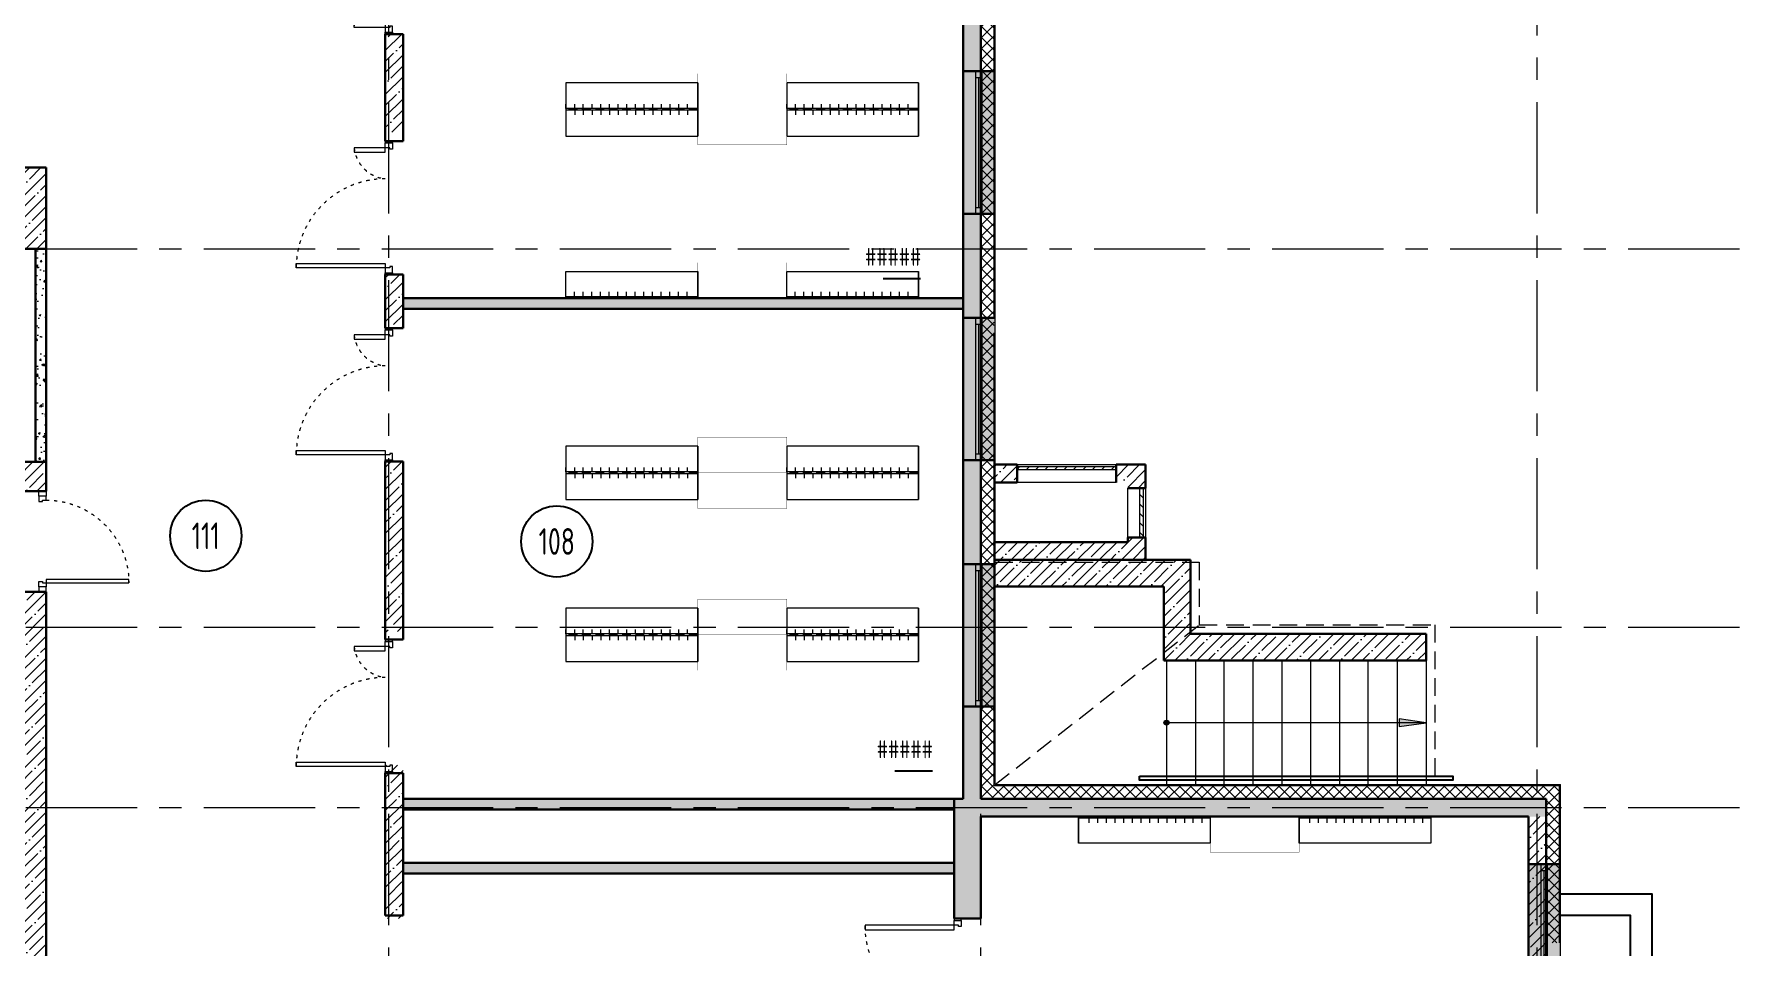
# Model space of a CAD drawing. Header units: millimetres. Extents: x -13407 to 8063098, y -2635 to 109271.
# Drawn here: x 51530 to 70669, y 7944 to 18204 of the extents above; entities that cross this region are included whole.
import ezdxf
from ezdxf.enums import TextEntityAlignment as Align

# ---------------------------------------------------------------- set-up
doc = ezdxf.new("R2010")
doc.units = ezdxf.units.MM
for name, pattern in [('ACAD_ISO03W100', [30, 12, -18]), ('ADSK_Штриховая_ш2 п1', [3, 2, -1]), ('CENTER', [2, 1.25, -0.25, 0.25, -0.25]), ('HIDDEN', [6, 4, -2])]:
    doc.linetypes.add(name, pattern=pattern)
doc.layers.get('Defpoints').update_dxf_attribs({"color": 6})
for name, color, linetype, lineweight in [('_0', 250, 'Continuous', 9), ('АР_Двери', 5, 'Continuous', 18), ('АР_Лестницы', 250, 'Continuous', 15), ('АР_Лестницы ограждение', 94, 'Continuous', 25), ('АР_Маркер экспликации', 239, 'Continuous', 13), ('АР_МосжилНии_Стены', 202, 'Continuous', 30), ('АР_Навесной фасад', 5, 'Continuous', 5), ('АР_Номер помещения', 1, 'Continuous', 25), ('АР_Окна БЛОК', 250, 'Continuous', 13), ('АР_Оси', 193, 'Continuous', 9), ('АР_Перегородки газоблок', 165, 'Continuous', 30), ('АР_Перегородки газоблок_Штрих', 165, 'Continuous', 5), ('АР_Помещения_площадь', 19, 'Continuous', 9), ('АР_Сущ Несущая стена', 202, 'Continuous', 30), ('АР_тонкая линия', 250, 'Continuous', 0), ('АР_Утеплитель', 250, 'Continuous', 9), ('АР_Штриховка кирпич', 250, 'Continuous', 9), ('АР_Штриховка монолит', 250, 'Continuous', 9), ('ТХ_мебель передв', 250, 'Continuous', 13)]:
    doc.layers.add(name, color=color, linetype=linetype, lineweight=lineweight)
doc.layers.get('АР_Маркер экспликации').off()
doc.styles.add('ISOCPEUR', font='isocpeur.ttf', dxfattribs={"width": 0.7})
doc.styles.get("Standard").update_dxf_attribs({"font": 'arial.ttf'})
pattern_1 = [(50, (211803.85, -55205.68), (215.17805, -18.82564), [22.5, -247.5]), (355, (211803.85, -55205.68), (-41.6254, 225.65764), [18, -198]), (100.45144, (211821.79, -55207.25), (173.55265, 206.832), [19.12206, -210.34263]), (46.1842, (211803.85, -55145.68), (320.1724, -49.6558), [33.75, -371.25]), (96.63564, (211830.53, -55149.82), (280.3986, 292.2356), [28.6831, -315.5141]), (351.18416, (211803.85, -55145.68), (280.3986, 292.2356), [27, -297]), (21, (211833.85, -55160.68), (179.07212, -120.78567), [22.5, -247.5]), (326, (211833.85, -55160.68), (72.9946, 217.545), [18, -198]), (71.45144, (211848.78, -55170.75), (252.06671, 96.75935), [19.12206, -210.34263]), (37.5, (211803.85, -55205.68), (3.647957, 99.868156), [0, -195.6, 0, -201, 0, -198.75]), (7.5, (211803.85, -55205.68), (78.92086, 118.323514), [0, -114.6, 0, -191.1, 0, -75.75]), (327.5, (211736.95, -55205.68), (160.14673, -6.76646), [0, -75, 0, -234, 0, -310.5]), (317.5, (211706.95, -55205.68), (174.95585, 30.0315), [0, -97.5, 0, -155.4, 0, -220.5])]
pattern_2 = [(45, (-951587.81, 109999.9), (-123.743687, 123.743687), []), (45, (-951464.07, 109999.9), (-123.743687, 123.743687), [218.75, -43.75, 0, -43.75])]
pattern_3 = [(45, (211803.85, -55205.68), (-123.74369, 123.74369), []), (45, (211927.6, -55205.68), (-123.74369, 123.74369), [218.75, -43.75, 0, -43.75])]

# ---------------------------------------------------------------- blocks, each defined once
blk = doc.blocks.new('*U338')
at = {"color": 253}
blk.add_lwpolyline([(100, 80), (100, 1010), (140, 1010), (140, 80)], close=True, dxfattribs=at)
for points in [[(0, 0), (0, 80), (55, 80), (55, 0), (0, 0)], [(55, 80), (55, 0), (115, 0), (115, 40), (100, 40), (100, 80), (55, 80)], [(1075, 80), (1075, 0), (1015, 0), (1015, 40), (1030, 40), (1030, 80), (1075, 80)], [(1130, 0), (1130, 80), (1075, 80), (1075, 0), (1130, 0)]]:
    blk.add_lwpolyline(points, dxfattribs=at)
at = {"color": 253, "linetype": 'ACAD_ISO03W100', "ltscale": 3}
blk.add_arc((100, 80), 930, 0, 90, dxfattribs=at)
blk = doc.blocks.new('Полуторная_на лестницу')
at = {"color": 253}
for points in [[(75, 80), (75, 1080), (125, 1080), (125, 80)], [(1375, 430), (1375, 80), (1425, 80), (1425, 430)]]:
    blk.add_lwpolyline(points, close=True, dxfattribs=at)
for points in [[(0, 0), (0, 80), (20, 80), (20, 0), (0, 0)], [(20, 80), (20, 0), (90, 0), (90, 30), (75, 30), (75, 80), (20, 80)], [(1480, 80), (1480, 0), (1410, 0), (1410, 30), (1425, 30), (1425, 80), (1480, 80)], [(1500, 0), (1500, 80), (1480, 80), (1480, 0), (1500, 0)]]:
    blk.add_lwpolyline(points, dxfattribs=at)
at = {"color": 253, "linetype": 'ACAD_ISO03W100', "ltscale": 3}
for centre, radius, start, end in [((75, 80), 1000, 0, 90), ((1465, 40), 392, 95.9075, 174.0925)]:
    blk.add_arc(centre, radius, start, end, dxfattribs=at)
blk = doc.blocks.new('*U399')
h = blk.add_hatch(color=253)
h.dxf.hatch_style = 1
h.paths.add_polyline_path([(-1310, -140), (0, -140), (0, 220), (-1310, 220)])
at = {"color": 253, "lineweight": 30}
for p, q in [((-1310, -140), (-1310, 220)), ((0, -140), (0, 220))]:
    blk.add_line(p, q, dxfattribs=at)
at = {"color": 253}
for p, q in [((0, 220), (-1310, 220)), ((-1310, 70), (0, 70)), ((-1310, 0), (0, 0)), ((-1240, 0), (-1240, 70)), ((-1240, 35), (-70, 35)), ((-70, 0), (-70, 70)), ((-1310, -140), (0, -140)), ((-1310, -140), (-1310, -140)), ((-1310, -140), (-1310, -140)), ((0, -140), (0, -140)), ((0, -140), (0, -140))]:
    blk.add_line(p, q, dxfattribs=at)
blk = doc.blocks.new('*U400')
h = blk.add_hatch(color=253)
h.dxf.hatch_style = 1
h.paths.add_polyline_path([(-1600, -140), (0, -140), (0, 220), (-1600, 220)])
at = {"color": 253, "lineweight": 30}
for p, q in [((-1600, -140), (-1600, 220)), ((0, -140), (0, 220))]:
    blk.add_line(p, q, dxfattribs=at)
at = {"color": 253}
for p, q in [((0, 220), (-1600, 220)), ((-1600, 70), (0, 70)), ((-1600, 0), (0, 0)), ((-1530, 0), (-1530, 70)), ((-1530, 35), (-70, 35)), ((-70, 0), (-70, 70)), ((-1600, -140), (0, -140)), ((-1600, -140), (-1600, -140)), ((-1600, -140), (-1600, -140)), ((0, -140), (0, -140)), ((0, -140), (0, -140))]:
    blk.add_line(p, q, dxfattribs=at)
blk = doc.blocks.new('*U401')
h = blk.add_hatch(color=253)
h.dxf.hatch_style = 1
h.paths.add_polyline_path([(-1600, -140), (0, -140), (0, 220), (-1600, 220)])
at = {"color": 253, "lineweight": 30}
for p, q in [((-1600, -140), (-1600, 220)), ((0, -140), (0, 220))]:
    blk.add_line(p, q, dxfattribs=at)
at = {"color": 253}
for p, q in [((0, 220), (-1600, 220)), ((-1600, 70), (0, 70)), ((-1600, 0), (0, 0)), ((-1530, 0), (-1530, 70)), ((-1530, 35), (-70, 35)), ((-70, 0), (-70, 70)), ((-1600, -140), (0, -140)), ((-1600, -140), (-1600, -140)), ((-1600, -140), (-1600, -140)), ((0, -140), (0, -140)), ((0, -140), (0, -140))]:
    blk.add_line(p, q, dxfattribs=at)
blk = doc.blocks.new('*U402')
h = blk.add_hatch(color=253)
h.dxf.hatch_style = 1
h.paths.add_polyline_path([(-1600, -140), (0, -140), (0, 220), (-1600, 220)])
at = {"color": 253, "lineweight": 30}
for p, q in [((-1600, -140), (-1600, 220)), ((0, -140), (0, 220))]:
    blk.add_line(p, q, dxfattribs=at)
at = {"color": 253}
for p, q in [((0, 220), (-1600, 220)), ((-1600, 70), (0, 70)), ((-1600, 0), (0, 0)), ((-1530, 0), (-1530, 70)), ((-1530, 35), (-70, 35)), ((-70, 0), (-70, 70)), ((-1600, -140), (0, -140)), ((-1600, -140), (-1600, -140)), ((-1600, -140), (-1600, -140)), ((0, -140), (0, -140)), ((0, -140), (0, -140))]:
    blk.add_line(p, q, dxfattribs=at)
blk = doc.blocks.new('*U577')
at = {"layer": 'Defpoints', "color": 253}
blk.add_line((-13894, 735), (-14316, 735), dxfattribs=at)
at = {"layer": 'АР_Номер помещения', "color": 253}
blk.add_circle((-15188, 6380), 400, dxfattribs=at)
at = {"layer": 'Defpoints', "color": 253, "style": 'ISOCPEUR', "width": 0.7}
blk.add_attdef('ПЛОЩАДЬ_ПОМЕЩЕНИЯ', text='', height=200, dxfattribs=at).set_placement((-13889, 981), align=Align.MIDDLE_RIGHT)
at = {"layer": 'Defpoints', "color": 253, "style": 'ISOCPEUR', "width": 0.7, "flags": 1}
blk.add_attdef('КАТЕГОРИЯ', (-499, -2092), '', height=250, dxfattribs=at)
at = {"layer": 'АР_Номер помещения', "color": 253, "style": 'ISOCPEUR', "width": 0.7}
blk.add_attdef('НОМЕР_ПОМЕЩЕНИЯ', text='', height=300, dxfattribs=at).set_placement((-15188, 6380), align=Align.MIDDLE_CENTER)
at = {"layer": 'АР_Помещения_площадь', "color": 253, "lineweight": 30, "width": 0.7, "flags": 104}
blk.add_attdef('ИМЯ_ПОМЕЩЕНИЯ', text='', height=100, dxfattribs=at).set_placement((158, 1217), align=Align.MIDDLE_CENTER)
blk = doc.blocks.new('*U574')
at = {"layer": 'Defpoints', "color": 253}
blk.add_line((-12017, 346), (-12440, 346), dxfattribs=at)
at = {"layer": 'АР_Номер помещения', "color": 253}
blk.add_circle((-16236, 2929), 400, dxfattribs=at)
at = {"layer": 'Defpoints', "color": 253, "style": 'ISOCPEUR', "width": 0.7}
blk.add_attdef('ПЛОЩАДЬ_ПОМЕЩЕНИЯ', text='', height=200, dxfattribs=at).set_placement((-12012, 593), align=Align.MIDDLE_RIGHT)
at = {"layer": 'Defpoints', "color": 253, "style": 'ISOCPEUR', "width": 0.7, "flags": 1}
blk.add_attdef('КАТЕГОРИЯ', (-499, -2092), '', height=250, dxfattribs=at)
at = {"layer": 'АР_Номер помещения', "color": 253, "style": 'ISOCPEUR', "width": 0.7}
blk.add_attdef('НОМЕР_ПОМЕЩЕНИЯ', text='', height=300, dxfattribs=at).set_placement((-16236, 2929), align=Align.MIDDLE_CENTER)
at = {"layer": 'АР_Помещения_площадь', "color": 253, "lineweight": 30, "width": 0.7, "flags": 104}
blk.add_attdef('ИМЯ_ПОМЕЩЕНИЯ', text='', height=100, dxfattribs=at).set_placement((158, 1217), align=Align.MIDDLE_CENTER)
blk = doc.blocks.new('*U575')
at = {"layer": 'Defpoints', "color": 253}
blk.add_line((-11368, 877), (-11790, 877), dxfattribs=at)
at = {"layer": 'АР_Номер помещения', "color": 253}
blk.add_circle((-15882, 5020), 400, dxfattribs=at)
at = {"layer": 'Defpoints', "color": 253, "style": 'ISOCPEUR', "width": 0.7}
blk.add_attdef('ПЛОЩАДЬ_ПОМЕЩЕНИЯ', text='', height=200, dxfattribs=at).set_placement((-11363, 1124), align=Align.MIDDLE_RIGHT)
at = {"layer": 'Defpoints', "color": 253, "style": 'ISOCPEUR', "width": 0.7, "flags": 1}
blk.add_attdef('КАТЕГОРИЯ', (-499, -2092), '', height=250, dxfattribs=at)
at = {"layer": 'АР_Номер помещения', "color": 253, "style": 'ISOCPEUR', "width": 0.7}
blk.add_attdef('НОМЕР_ПОМЕЩЕНИЯ', text='', height=300, dxfattribs=at).set_placement((-15882, 5020), align=Align.MIDDLE_CENTER)
at = {"layer": 'АР_Помещения_площадь', "color": 253, "lineweight": 30, "width": 0.7, "flags": 104}
blk.add_attdef('ИМЯ_ПОМЕЩЕНИЯ', text='', height=100, dxfattribs=at).set_placement((158, 1217), align=Align.MIDDLE_CENTER)
blk = doc.blocks.new('*U289')
h = blk.add_hatch(color=253)
h.dxf.hatch_style = 1
edge = h.paths.add_edge_path()
edge.add_arc((0, 0), 27.6, 359.64, 719.64)
h = blk.add_hatch(color=253)
h.dxf.hatch_style = 1
h.paths.add_polyline_path([(2616, -44), (2616, 44), (2916, 0)])
at = {"color": 253}
blk.add_line((2916, 0), (0, 0), dxfattribs=at)
blk.add_lwpolyline([(2616, 44), (2616, -44), (2916, 0), (2616, 44)], dxfattribs=at)
blk.add_circle((0, 0), 27.6, dxfattribs=at)
blk = doc.blocks.new('1480х300')
at = {"color": 253}
for p, q in [((167905, -64506), (167905, -63026)), ((167925, -64506), (167925, -63026)), ((167925, -63143), (167975, -63143)), ((167925, -63241), (167975, -63241)), ((167925, -63338), (167975, -63338)), ((167925, -63436), (167975, -63436)), ((167925, -63533), (167975, -63533)), ((167925, -63631), (167975, -63631)), ((167925, -63728), (167975, -63728)), ((167925, -63826), (167975, -63826)), ((167925, -63923), (167975, -63923)), ((167925, -64021), (167975, -64021)), ((167925, -64118), (167975, -64118)), ((167925, -64216), (167975, -64216)), ((167925, -64313), (167975, -64313)), ((167925, -64411), (167975, -64411))]:
    blk.add_line(p, q, dxfattribs=at)
at = {"color": 253, "linetype": 'HIDDEN', "ltscale": 25}
blk.add_line((167915, -64506), (167915, -63026), dxfattribs=at)
at = {"color": 253}
blk.add_lwpolyline([(167905, -64506), (167905, -63026), (168205, -63026)], dxfattribs=at)
at = {"color": 253, "ltscale": 100}
blk.add_lwpolyline([(167905, -64506), (168205, -64506), (168205, -63026), (167905, -63026)], close=True, dxfattribs=at)
blk = doc.blocks.new('1480х600')
at = {"color": 253}
for p, q in [((168155, -63218), (168105, -63218)), ((168155, -63316), (168105, -63316)), ((168155, -64698), (168155, -63218)), ((168175, -64698), (168175, -63218)), ((168175, -63218), (168225, -63218)), ((168175, -63316), (168225, -63316)), ((168155, -63413), (168105, -63413)), ((168155, -63511), (168105, -63511)), ((168175, -63413), (168225, -63413)), ((168175, -63511), (168225, -63511)), ((168155, -63608), (168105, -63608)), ((168155, -63706), (168105, -63706)), ((168175, -63608), (168225, -63608)), ((168175, -63706), (168225, -63706)), ((168155, -63803), (168105, -63803)), ((168155, -63901), (168105, -63901)), ((168175, -63803), (168225, -63803)), ((168175, -63901), (168225, -63901)), ((168155, -63998), (168105, -63998)), ((168155, -64096), (168105, -64096)), ((168175, -63998), (168225, -63998)), ((168175, -64096), (168225, -64096)), ((168155, -64193), (168105, -64193)), ((168155, -64291), (168105, -64291)), ((168175, -64193), (168225, -64193)), ((168175, -64291), (168225, -64291)), ((168155, -64388), (168105, -64388)), ((168155, -64486), (168105, -64486)), ((168175, -64388), (168225, -64388)), ((168175, -64486), (168225, -64486)), ((168155, -64583), (168105, -64583)), ((168175, -64583), (168225, -64583))]:
    blk.add_line(p, q, dxfattribs=at)
at = {"color": 253, "linetype": 'HIDDEN', "ltscale": 25}
blk.add_line((168165, -64698), (168165, -63218), dxfattribs=at)
at = {"color": 253, "ltscale": 100}
blk.add_lwpolyline([(167865, -64698), (168465, -64698), (168465, -63218), (167865, -63218)], close=True, dxfattribs=at)
at = {"color": 253}
blk.add_lwpolyline([(168465, -64698), (167865, -64698)], dxfattribs=at)
blk = doc.blocks.new('Стеллаж гардеробный')
at = {"layer": 'ТХ_мебель передв', "color": 253, "ltscale": 0.1, "const_width": 2}
blk.add_lwpolyline([(267732, -213548), (268132, -213548), (268132, -214548), (267732, -214548)], close=True, dxfattribs=at)

msp = doc.modelspace()

# ---------------------------------------------------------------- hatches: boundary and pattern name
at = {"layer": 'АР_Перегородки газоблок_Штрих', "ltscale": 100}
h = msp.add_hatch(dxfattribs=at)
h.set_pattern_fill('AR-CONC', color=253, scale=30)
h.set_pattern_definition(pattern_1)
h.paths.add_polyline_path([(51665, 15790), (51653.9, 15790), (51545, 15790), (51545, 13396.3), (51665, 13396.3), (51665, 15281.8)])
h = msp.add_hatch(dxfattribs=at)
h.set_pattern_fill('AR-CONC', color=253, scale=30)
h.set_pattern_definition(pattern_1)
h.paths.add_polyline_path([(61965, 15235), (55675, 15235), (55675, 15115), (61965, 15115)])
h = msp.add_hatch(dxfattribs=at)
h.set_pattern_fill('AR-CONC', color=253, scale=30)
h.set_pattern_definition(pattern_1)
h.paths.add_polyline_path([(55674.6, 9610), (61865, 9610), (61865, 9490), (55675.4, 9490)])
h = msp.add_hatch(dxfattribs=at)
h.set_pattern_fill('AR-CONC', color=253, scale=30)
h.set_pattern_definition(pattern_1)
h.paths.add_polyline_path([(55674.6, 8890), (61865, 8890), (61865, 8770), (55590, 8770.8), (55675.4, 8770)])
at = {"layer": 'АР_Утеплитель', "ltscale": 100}
h = msp.add_hatch(dxfattribs=at)
h.set_pattern_fill('ANSI37', color=253, scale=700)
h.set_pattern_definition([(45, (47385, 6100), (-61.87184, 61.87184), []), (135, (47385, 6100), (-61.87184, -61.87184), [])])
h.paths.add_polyline_path([(55415, 3491.3), (55265, 3491.3), (55265, 1960), (55415, 1960)], flags=17)
h.paths.add_polyline_path([(55040, 27630), (55040, 27480), (62165, 27480), (62165, 22790), (62315, 22790), (62315, 27630)])
h.paths.add_polyline_path([(53370, 27630), (53370, 27480), (53889.9, 27480), (53889.9, 27630)])
h.paths.add_polyline_path([(47985, 31445), (47985, 31595), (46215, 31595), (46215, 31445)])
h.paths.add_polyline_path([(47985, 31595), (47985, 31445), (51665, 31445), (51665, 27480), (51855, 27480), (51855, 27630), (51815, 27630), (51815, 31595)])
h.paths.add_polyline_path([(26921.2, 31445), (26921.2, 31595), (26405, 31595), (26405, 31445)])
h.paths.add_polyline_path([(17279.8, 33895), (17429.8, 33895), (17429.8, 35940), (17279.8, 35940)])
h.paths.add_polyline_path([(68665, 6786.4), (68515, 6786.4), (68515, -100), (55415, -100), (55415, 1560), (55265, 1560), (55265, -250), (68665, -250)])
h.paths.add_polyline_path([(68515, 6786.4), (68665, 6786.4), (68665, 7751.7), (68515, 7751.7)])
h.paths.add_polyline_path([(14979.8, 47738.8), (14829.4, 47738.8), (14829.8, 47170), (17959.8, 47170), (17959.8, 44240), (21080, 44240), (21080, 43610), (21230, 43610), (21230, 44390), (18109.8, 44390), (18109.8, 47320), (14979.8, 47320)])
h.paths.add_polyline_path([(39096.5, 11290), (39096.5, 11433), (47535, 11440), (47535, 6250), (55415, 6250), (55415, 3491.3), (55265, 3491.3), (55265, 6100), (47385, 6100), (47385, 11290)])
h.paths.add_polyline_path([(62315, 12645), (62165, 12645), (62165, 9610), (68515, 9610), (68515, 7991.7), (68665, 7991.7), (68665, 9760), (62315, 9760)])
h.paths.add_polyline_path([(62165.1, 14845), (62315, 14845), (62315, 21640), (62165.2, 21640)])
h.paths.add_polyline_path([(62315, 14845), (62165.1, 14845), (62165.1, 12645), (62315, 12645)])
h.paths.add_polyline_path([(17998.2, 36070), (17998.2, 36220), (17279.8, 36220), (17279.8, 35940), (17429.8, 35940), (17429.8, 36070)])
h.paths.add_polyline_path([(17998.2, 36220), (17998.2, 36070), (21230, 36070), (21230, 41910), (21080, 41910), (21080, 36220)])
h.paths.add_polyline_path([(24755, 31445), (24755, 31595), (17429.8, 31595), (17429.8, 32195), (17279.8, 32195), (17279.8, 31445)])
h.paths.add_polyline_path([(43645, 31595), (43645, 31445), (46215, 31445), (46215, 31595)])
h.paths.add_polyline_path([(41875, 31445), (41875, 31595), (26921.2, 31595), (26921.2, 31445)])
h.paths.add_polyline_path([(14829.8, 49378.8), (14979.8, 49378.8), (14979.8, 50520.3), (15129.8, 50520.3), (15129.8, 50670.3), (14829.8, 50670.3)])
h.paths.add_polyline_path([(14829.8, 47738.8), (14829.4, 47738.8), (14979.8, 47738.8)])
at = {"layer": 'АР_Штриховка кирпич', "ltscale": 100}
h = msp.add_hatch(dxfattribs=at)
h.set_pattern_fill('ANSI31', color=253, scale=600, angle=180)
h.set_pattern_definition([(225, (-107271.62, 127617.33), (53.033009, -53.033009), [])])
h.paths.add_polyline_path([(63683.4, 13304.7), (62573.6, 13304.7), (62573.6, 13342), (63683.4, 13342)])
h = msp.add_hatch(dxfattribs=at)
h.set_pattern_fill('ANSI31', color=253, scale=600, angle=90)
h.set_pattern_definition([(135, (178262.185, 183502.36), (-53.033009, -53.033009), [])])
h.paths.add_polyline_path([(63949.5, 12547.3), (63949.5, 13098.5), (63986.9, 13098.5), (63986.9, 12547.3)])
at = {"layer": 'АР_Штриховка монолит', "ltscale": 100}
h = msp.add_hatch(dxfattribs=at)
h.set_pattern_fill('ANSI35', color=253, scale=700)
h.set_pattern_definition(pattern_2)
h.paths.add_polyline_path([(61965.1, 22790), (62165.1, 22790), (62165, 27280.4), (61965, 27279.6)])
h.paths.add_polyline_path([(62165, 21640), (61965, 21640), (61965, 9610), (61865, 9610), (61865, 8263), (62165, 8263), (62165, 9410), (68315, 9410), (68515, 9410), (68515, 9610), (62165, 9610)])
h = msp.add_hatch(dxfattribs=at)
h.set_pattern_fill('ANSI35', color=253, scale=700)
h.set_pattern_definition([(45, (-958077.81, 111724.08), (-123.743687, 123.743687), []), (45, (-957954.07, 111724.08), (-123.743687, 123.743687), [218.75, -43.75, 0, -43.75])])
h.paths.add_polyline_path([(55675, 18203.8), (55475, 18203.8), (55475, 17101.5), (55675, 17101.5)])
h = msp.add_hatch(dxfattribs=at)
h.set_pattern_fill('ANSI35', color=253, scale=700)
h.set_pattern_definition(pattern_2)
h.paths.add_polyline_path([(55415, 6450), (51665, 6450), (51665, 11935.7), (51365, 11935.7), (51365, 6450), (47735, 6450), (47735, 13236.3), (51365, 13236.3), (51365, 13065.7), (51665, 13065.7), (51665, 13396.3), (51545.1, 13396.3), (51545.1, 15790), (51665, 15790), (51665, 16702.5), (51365, 16702.5), (51365, 15990), (50176.6, 15990), (50176.6, 15790), (51545.1, 15790), (51545.1, 13396.3), (47735, 13396.3), (47735, 15790), (50190.4, 15790), (50190.4, 15990), (47735, 15990), (47735, 16777.5), (47535, 16777.5), (47535, 15990), (43565, 15990), (43565, 15790), (47535, 15790), (47535, 6250), (55415, 6250)])
h = msp.add_hatch(dxfattribs=at)
h.set_pattern_fill('ANSI35', color=253, scale=700)
h.set_pattern_definition([(45, (-958077.81, 109416.38), (-123.743687, 123.743687), []), (45, (-957954.07, 109416.38), (-123.743687, 123.743687), [218.75, -43.75, 0, -43.75])])
h.paths.add_polyline_path([(55675, 15501.5), (55475, 15501.5), (55475, 14899.3), (55675, 14899.3)])
h = msp.add_hatch(dxfattribs=at)
h.set_pattern_fill('ANSI35', color=253, scale=700)
h.set_pattern_definition([(45, (-958077.81, 106048), (-123.743687, 123.743687), []), (45, (-957954.07, 106048), (-123.743687, 123.743687), [218.75, -43.75, 0, -43.75])])
h.paths.add_polyline_path([(55675, 13399.3), (55475, 13399.3), (55475, 11487.8), (55675, 11487.8)])
h = msp.add_hatch(dxfattribs=at)
h.set_pattern_fill('ANSI35', color=253, scale=700)
h.set_pattern_definition(pattern_3)
h.paths.add_polyline_path([(63815.1, 13098.5), (64015, 13098.5), (64015, 12547.4), (63815.1, 12547.4)])
h.paths.add_polyline_path([(62573.6, 13365), (63683.4, 13365), (63683.4, 13165), (63815.1, 13165), (63814.9, 12495), (62325, 12495), (62325, 12295.1), (64015, 12295), (64015.1, 13365), (62325, 13365.2), (62325, 13165.1), (62573.6, 13165.1)])
h = msp.add_hatch(dxfattribs=at)
h.set_pattern_fill('ANSI35', color=253, scale=700)
h.set_pattern_definition(pattern_3)
h.paths.add_polyline_path([(62325, 12295), (62325, 11995), (64219.8, 11995), (64219.8, 11164.3), (67165.6, 11164.3), (67165.6, 11464.3), (64519.8, 11464.3), (64519.8, 12295)])
h = msp.add_hatch(dxfattribs=at)
h.set_pattern_fill('ANSI35', color=253, scale=700)
h.set_pattern_definition([(45, (-958077.81, 103802.72), (-123.743687, 123.743687), []), (45, (-957954.07, 103802.72), (-123.743687, 123.743687), [218.75, -43.75, 0, -43.75])])
h.paths.add_polyline_path([(55675, 9987.8), (55475, 9987.8), (55475, 8264.7), (55675, 8264.7)])
h = msp.add_hatch(dxfattribs=at)
h.set_pattern_fill('ANSI35', color=253, scale=700)
h.set_pattern_definition(pattern_2)
h.paths.add_polyline_path([(68515, 9410), (68315, 9410), (68315, 100), (68315, -100), (68515, -100)])

# ---------------------------------------------------------------- linework, layer by layer
at = {"color": 253, "ltscale": 100, "elevation": 0.4}
for points in [[(68675.3, 8542.6), (69700.2, 8542.6), (69700.2, 6786.4), (68665.3, 6786.4)], [(68675.3, 8302.6), (69460.2, 8302.6), (69460.2, 7026.4), (68665.3, 7026.4)]]:
    msp.add_lwpolyline(points, dxfattribs=at)
at = {"layer": '_0', "color": 253, "ltscale": 100}
msp.add_lwpolyline([(62573.6, 13165.1), (62573.6, 13365.1)], dxfattribs=at)
for points in [[(63683.4, 13165.1), (62573.6, 13165.1), (62573.6, 13365), (63683.4, 13365)], [(63683.4, 13304.7), (62573.6, 13304.7), (62573.6, 13342), (63683.4, 13342)], [(63815.1, 13098.5), (64015, 13098.5), (64015, 12547.4), (63815.1, 12547.4)], [(63949.5, 12547.3), (63949.5, 13098.5), (63986.9, 13098.5), (63986.9, 12547.3)]]:
    msp.add_lwpolyline(points, close=True, dxfattribs=at)
at = {"layer": 'АР_Лестницы', "color": 253, "ltscale": 100}
for p, q in [((64249.4, 11164.3), (64249.4, 9770)), ((64581, 9770), (64581, 11164.3)), ((64895.8, 11164.3), (64895.8, 9770)), ((65221.9, 9770), (65221.9, 11164.3)), ((65546.6, 11164.3), (65546.6, 9770)), ((65869.9, 9770), (65869.8, 11164.3)), ((66192.3, 11164.3), (66192.3, 9770))]:
    msp.add_line(p, q, dxfattribs=at)
for points in [[(66515.6, 9770), (66515.6, 11164.3)], [(66840.6, 11164.3), (66840.6, 9770)], [(67165.6, 11164.3), (67165.6, 9770)]]:
    msp.add_lwpolyline(points, dxfattribs=at)
at = {"layer": 'АР_Лестницы ограждение', "color": 253, "ltscale": 100}
msp.add_lwpolyline([(63948.2, 9864.9), (67465.6, 9864.9), (67465.6, 9820.4), (63948.2, 9820.4)], close=True, dxfattribs=at)
at = {"layer": 'АР_МосжилНии_Стены', "color": 253, "ltscale": 100}
for points in [[(62573.6, 13165.1), (62573.6, 13365.1)], [(63683.4, 13365), (63683.4, 13165.1)]]:
    msp.add_lwpolyline(points, dxfattribs=at)
at = {"layer": 'АР_Навесной фасад', "color": 253, "ltscale": 100}
for p, q in [((62315, 15015), (62315, 21640)), ((62325, 15015), (62325, 21640)), ((62315, 12405), (62315, 14845)), ((62325, 12405), (62325, 14845)), ((62315, 9760), (62315, 12405)), ((62325, 9770), (62325, 12405)), ((62325, 9770), (68675.4, 9770)), ((62315, 9760), (68665.4, 9760))]:
    msp.add_line(p, q, dxfattribs=at)
for points in [[(68675.3, 7991.7), (68675.4, 9770)], [(68665.3, 7991.7), (68665.4, 9760)]]:
    msp.add_lwpolyline(points, dxfattribs=at)
at = {"layer": 'АР_Оси', "color": 253, "linetype": 'CENTER', "ltscale": 1000}
for p, q in [((55515, -1811.3), (55515, 32496.2)), ((62165, -1811.3), (62165, 32496.2)), ((68415, -1811.3), (68415, 32496.2)), ((-12563.8, 15790), (71033.4, 15790)), ((-12563.8, 11540), (71033.4, 11540)), ((-12563.8, 9510), (71033.4, 9510))]:
    msp.add_line(p, q, dxfattribs=at)
at = {"layer": 'АР_Перегородки газоблок', "color": 253, "ltscale": 100}
for points in [[(51545.1, 13396.3), (51545, 15790)], [(51665, 15790), (51665, 13396.3)], [(55675, 15235), (61965, 15235)], [(55675, 15115), (61965, 15115)], [(61865, 9610), (55675, 9610)], [(61865, 9490), (55675, 9490)], [(55675, 8890), (61865, 8890)], [(55675, 8770), (61865, 8770)]]:
    msp.add_lwpolyline(points, dxfattribs=at)
at = {"layer": 'АР_Сущ Несущая стена', "color": 253, "ltscale": 100}
for p, q in [((61965, 9610), (61965, 21640)), ((55475, 18203.8), (55475, 17001.5)), ((55675, 18203.8), (55475, 18203.8)), ((55675, 18203.8), (55675, 17001.5)), ((55675, 17001.5), (55475, 17001.5)), ((51365, 16702.5), (51665, 16702.5)), ((51665, 16702.5), (51665, 15790)), ((50529.4, 15790), (51665, 15790)), ((55475, 15501.5), (55475, 14899.3)), ((55675, 15501.5), (55475, 15501.5)), ((55675, 15501.5), (55675, 14899.3)), ((55675, 14899.3), (55475, 14899.3)), ((55475, 13399.3), (55475, 11397.8)), ((55675, 13399.3), (55475, 13399.3)), ((55675, 13399.3), (55675, 11397.8)), ((62325, 13365.2), (62573.6, 13365.1)), ((63683.4, 13365), (64015, 13365)), ((64015, 13365), (64015, 13165)), ((63815.1, 13098.5), (64015.1, 13098.5)), ((64015, 12547.3), (63815, 12547.4)), ((62324.9, 12295), (64519.8, 12295)), ((64519.8, 12295), (64519.8, 11464.3)), ((51365, 11935.7), (51665, 11935.7)), ((51665, 11935.7), (51665, 6450)), ((64219.8, 11995), (62325, 11995)), ((64219.8, 11164.3), (64219.8, 11995)), ((55675, 11397.8), (55475, 11397.8)), ((55475, 9897.8), (55475, 8299.7)), ((55675, 9897.8), (55475, 9897.8)), ((55675, 9897.8), (55675, 8299.7)), ((61865, 9610), (61965, 9610)), ((61865, 8263), (61865, 9610)), ((62165, 9610), (68515, 9610)), ((68515, -100), (68515, 9610)), ((62165, 8263), (62165, 9410)), ((62165, 9410), (68315, 9410)), ((68315, 100), (68315, 9410)), ((55675, 8299.7), (55475, 8299.7)), ((62165, 8263), (61865, 8263))]:
    msp.add_line(p, q, dxfattribs=at)
for points in [[(62165, 9610), (62165.2, 21640)], [(50944.9, 13396.3), (51665, 13396.3)], [(51665, 13396.3), (51665, 13065.7)], [(51665, 13065.7), (51365, 13065.7)], [(62573.6, 13165.1), (62325, 13165.1)], [(64015.2, 13165), (64015.1, 13098.5)], [(64015, 12547.4), (64014.9, 12295), (62325, 12295.1)], [(62325, 12495), (63814.9, 12495), (63815, 12547.4)], [(64519.8, 11464.3), (67165.6, 11464.3)], [(67165.6, 11464.3), (67165.6, 11164.3)], [(67165.6, 11164.3), (64219.8, 11164.3)]]:
    msp.add_lwpolyline(points, dxfattribs=at)
at = {"layer": 'АР_тонкая линия', "color": 253, "linetype": 'ADSK_Штриховая_ш2 п1', "ltscale": 100}
msp.add_line((62325, 9770), (64618.8, 11565.8), dxfattribs=at)
msp.add_lwpolyline([(62325, 12267.8), (64618.8, 12267.8), (64618.8, 11565.8), (67265.6, 11565.8), (67265.6, 9770)], dxfattribs=at)

# ---------------------------------------------------------------- block references
at = {"layer": 'АР_Двери', "color": 253, "xscale": -1}
for name, p, rotation in [('Полуторная_на лестницу', (55555, 19703.8), 90), ('*U338', (51585, 11935.7), 270), ('Полуторная_на лестницу', (61945, 8263), 90)]:
    msp.add_blockref(name, p, dxfattribs=dict(at, rotation=rotation))
at = {"layer": 'АР_Двери', "color": 253, "rotation": 90.00000000000001}
for p in [(55555, 15501.5), (55555, 13399.3), (55555, 9897.8)]:
    msp.add_blockref('Полуторная_на лестницу', p, dxfattribs=at)
at = {"layer": 'АР_Лестницы', "color": 253, "ltscale": 75}
msp.add_blockref('*U289', (64249.4, 10464.3), dxfattribs=at)
at = {"layer": 'АР_Маркер экспликации', "color": 253}
ref = msp.add_blockref('*U575', (72856.7, 14576.1), dxfattribs=at)
ref.add_attrib('НОМЕР_ПОМЕЩЕНИЯ', '109', dxfattribs={"layer": 'АР_Номер помещения', "color": 253, "height": 300, "style": 'ISOCPEUR', "width": 0.7}).set_placement((56974.4, 19595.8), align=Align.MIDDLE_CENTER)
ref.add_attrib('ПЛОЩАДЬ_ПОМЕЩЕНИЯ', '#####', dxfattribs={"layer": 'Defpoints', "color": 253, "height": 200, "style": 'ISOCPEUR', "width": 0.7}).set_placement((61493.9, 15699.8), align=Align.MIDDLE_RIGHT)
ref = msp.add_blockref('*U577', (68646.7, 6185.2), dxfattribs=at)
ref.add_attrib('НОМЕР_ПОМЕЩЕНИЯ', '111', dxfattribs={"layer": 'АР_Номер помещения', "color": 253, "height": 300, "style": 'ISOCPEUR', "width": 0.7}).set_placement((53458.3, 12565.1), align=Align.MIDDLE_CENTER)
ref.add_attrib('ПЛОЩАДЬ_ПОМЕЩЕНИЯ', '#####', dxfattribs={"layer": 'Defpoints', "color": 253, "height": 200, "style": 'ISOCPEUR', "width": 0.7}).set_placement((54757.7, 7166.6), align=Align.MIDDLE_RIGHT)
ref = msp.add_blockref('*U574', (73637.4, 9572.5), dxfattribs=at)
ref.add_attrib('НОМЕР_ПОМЕЩЕНИЯ', '108', dxfattribs={"layer": 'АР_Номер помещения', "color": 253, "height": 300, "style": 'ISOCPEUR', "width": 0.7}).set_placement((57401.4, 12501.3), align=Align.MIDDLE_CENTER)
ref.add_attrib('ПЛОЩАДЬ_ПОМЕЩЕНИЯ', '#####', dxfattribs={"layer": 'Defpoints', "color": 253, "height": 200, "style": 'ISOCPEUR', "width": 0.7}).set_placement((61625.1, 10165.4), align=Align.MIDDLE_RIGHT)
at = {"layer": 'АР_Окна БЛОК', "color": 253, "rotation": 270}
for name, p in [('*U402', (62105, 16185)), ('*U401', (62105, 13415)), ('*U400', (62105, 10645)), ('*U399', (68455.3, 7564.9))]:
    msp.add_blockref(name, p, dxfattribs=at)
at = {"layer": 'ТХ_мебель передв', "color": 253, "rotation": 90}
for name, p in [('1480х600', (-5713.5, -150807.5)), ('Стеллаж гардеробный', (-154562.8, -250373.9)), ('1480х600', (-3233.5, -150807.5)), ('Стеллаж гардеробный', (-154562.8, -250773.9)), ('Стеллаж гардеробный', (-154562.8, -252496.8)), ('Стеллаж гардеробный', (-154562.8, -254459.2)), ('1480х600', (-5713.5, -154892.8)), ('1480х600', (-3233.5, -154892.8)), ('Стеллаж гардеробный', (-154562.8, -254859.2)), ('1480х600', (-5713.5, -156712.8)), ('Стеллаж гардеробный', (-154562.8, -256279.2)), ('1480х600', (-3233.5, -156712.8)), ('Стеллаж гардеробный', (-154562.8, -256679.2)), ('Стеллаж гардеробный', (-148807.8, -258721.8))]:
    msp.add_blockref(name, p, dxfattribs=at)
at = {"layer": 'ТХ_мебель передв', "color": 253, "xscale": -1}
for p, rotation in [((122010.5, -152670), 270), ((124490.5, -152670), 270), ((234.5, 177315), 90), ((2714.5, 177315), 90)]:
    msp.add_blockref('1480х300', p, dxfattribs=dict(at, rotation=rotation))

doc.saveas('drawing.dxf')
